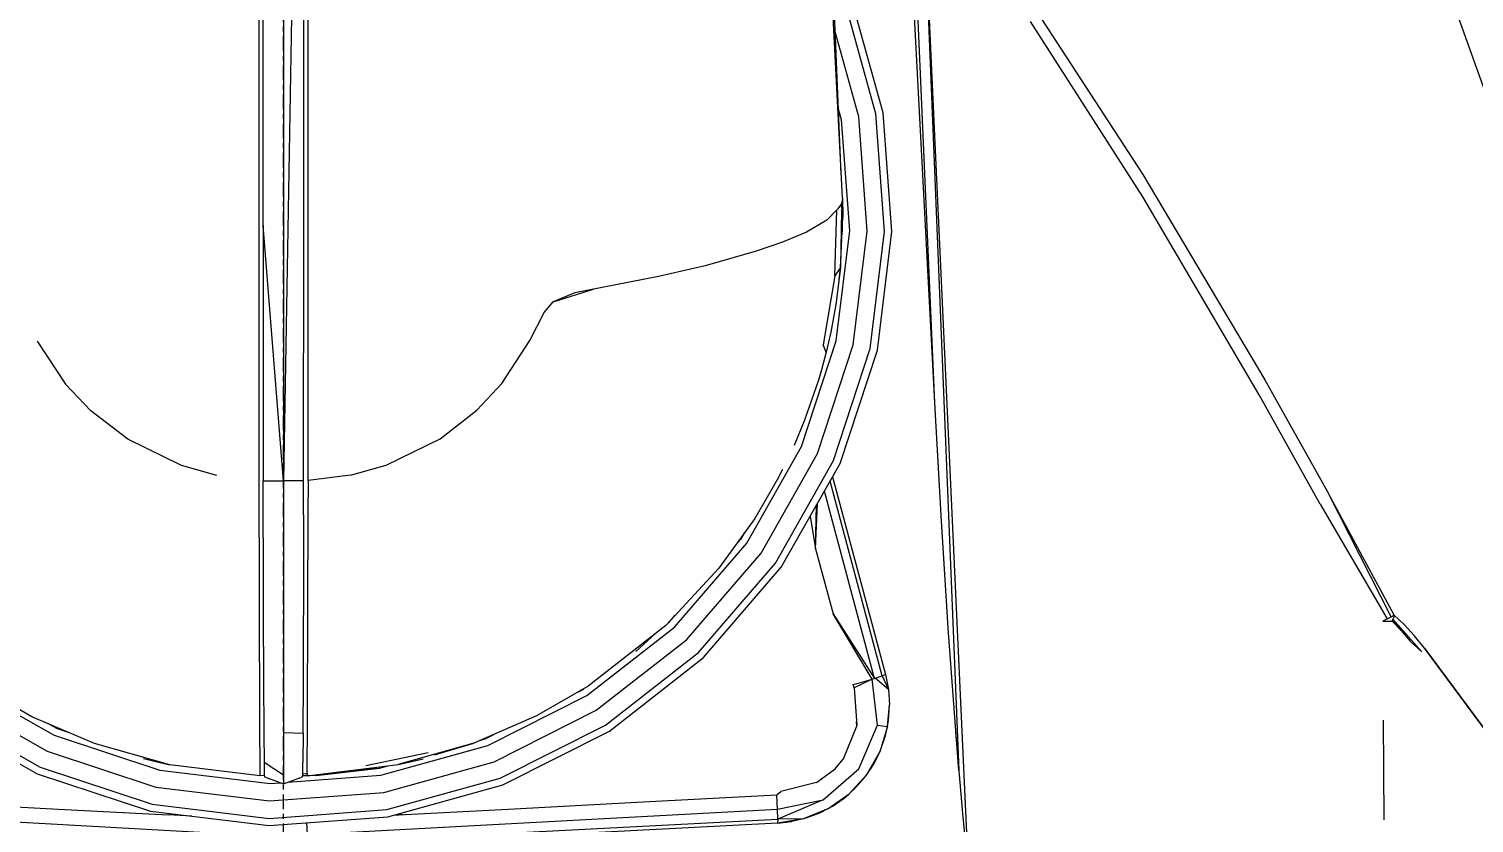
# Model space of a CAD drawing. Header units: millimetres. Extents: x -57554 to 16546, y 2142 to 98430.
# Drawn here: x -45721.2 to -45427.9, y 66260 to 66421.2 of the extents above; entities that cross this region are included whole.
import ezdxf

# ---------------------------------------------------------------- set-up
doc = ezdxf.new("R2010")
doc.units = ezdxf.units.MM
doc.linetypes.add('DXK_LINE_DOT3', pattern=[5.9187, 2.979, -0.9799, 0.9799, -0.9799])

msp = doc.modelspace()

# ---------------------------------------------------------------- linework, layer by layer
at = {"color": 1, "linetype": 'DXK_LINE_DOT3'}
msp.add_line((-45669.52, 61587.05), (-45669.52, 74087.05), dxfattribs=at)
at = {"color": 2, "linetype": 'Continuous'}
for p, q in [((-45669.52, 66672.95), (-45669.52, 66285.98)), ((-45665.53, 66560.27), (-45669.52, 66329.47)), ((-45537.32, 66345.29), (-45544.56, 66483.31)), ((-45444.65, 66461.41), (-45394.23, 66320.39)), ((-45556.09, 66386.91), (-45559.66, 66457.49)), ((-45556.33, 66391.65), (-45559.07, 66457.86)), ((-45537.32, 66345.29), (-45542.06, 66453.45)), ((-45530.5, 66249.95), (-45539.84, 66453.54)), ((-45539.84, 66453.54), (-45532.46, 66270.66)), ((-45674.55, 66433.09), (-45674.5, 66381.3)), ((-45673.64, 66381.27), (-45673.67, 66433.08)), ((-45665.39, 66381.27), (-45665.37, 66433.08)), ((-45664.53, 66381.3), (-45664.48, 66433.09)), ((-45549.29, 66403.91), (-45555.69, 66426.96)), ((-45547.85, 66404.16), (-45554.33, 66427.49)), ((-45518.99, 66428.24), (-45495.1, 66391.62)), ((-45495.12, 66387.12), (-45517.91, 66422.68)), ((-45552.78, 66403.3), (-45557.52, 66420.38)), ((-45556.26, 66402.7), (-45556.88, 66404.91)), ((-45547.52, 66380.05), (-45549.29, 66403.91)), ((-45546.05, 66380.02), (-45547.85, 66404.16)), ((-45554.58, 66380.22), (-45556.26, 66402.7)), ((-45551.05, 66380.14), (-45552.78, 66403.3)), ((-45495.1, 66391.62), (-45470.35, 66349.98)), ((-45556.13, 66386.33), (-45556.3, 66385.7)), ((-45556.09, 66386.91), (-45556.13, 66386.33)), ((-45556.09, 66386.91), (-45556.05, 66385.67)), ((-45471.49, 66346.92), (-45495.12, 66387.12)), ((-45557.06, 66384.58), (-45559.27, 66382.36)), ((-45557.2, 66384.43), (-45559.27, 66382.36)), ((-45557.62, 66371.09), (-45557.2, 66384.43)), ((-45557.2, 66384.43), (-45556.6, 66385.03)), ((-45556.3, 66385.7), (-45557.06, 66384.58)), ((-45557.06, 66384.58), (-45556.6, 66385.03)), ((-45556.6, 66385.03), (-45556.3, 66385.7)), ((-45556.28, 66384.34), (-45556.48, 66372.75)), ((-45556.48, 66372.75), (-45556.02, 66382.95)), ((-45556.08, 66383.65), (-45556.3, 66385.7)), ((-45556.08, 66383.65), (-45556.28, 66384.34)), ((-45556.02, 66382.95), (-45556.08, 66383.65)), ((-45556.05, 66385.67), (-45556.03, 66384.35)), ((-45556.03, 66384.35), (-45556.02, 66382.95)), ((-45674.5, 66381.3), (-45674.5, 66329.5)), ((-45669.52, 66329.47), (-45673.64, 66381.27)), ((-45673.64, 66381.27), (-45673.61, 66329.47)), ((-45665.42, 66329.47), (-45665.39, 66381.27)), ((-45664.54, 66329.51), (-45664.53, 66381.3)), ((-45563.36, 66379.93), (-45568.27, 66377.86)), ((-45559.27, 66382.36), (-45563.36, 66379.93)), ((-45559.27, 66382.36), (-45559.89, 66381.99)), ((-45557.33, 66357.85), (-45554.58, 66380.22)), ((-45556.19, 66379.1), (-45556.05, 66380.26)), ((-45556.05, 66380.26), (-45556.1, 66381)), ((-45553.88, 66357.08), (-45551.05, 66380.14)), ((-45550.43, 66356.31), (-45547.52, 66380.05)), ((-45549, 66355.99), (-45546.05, 66380.02)), ((-45568.27, 66377.86), (-45573.61, 66376.09)), ((-45573.61, 66376.09), (-45583.91, 66373.08)), ((-45583.91, 66373.08), (-45593.41, 66370.89)), ((-45556.48, 66372.75), (-45557.62, 66371.09)), ((-45556.48, 66372.75), (-45557.4, 66365.27)), ((-45556.82, 66369.55), (-45556.48, 66372.75)), ((-45614.76, 66365.76), (-45606.62, 66368.33)), ((-45593.41, 66370.89), (-45610.36, 66367.61)), ((-45557.62, 66371.09), (-45560.02, 66357.08)), ((-45616.61, 66363.62), (-45614.76, 66365.76)), ((-45610.36, 66367.61), (-45614.76, 66365.76)), ((-45557.4, 66365.27), (-45558.45, 66359.6)), ((-45619.5, 66357.94), (-45616.61, 66363.62)), ((-45558.45, 66359.6), (-45559.36, 66355.59)), ((-45719.48, 66357.83), (-45713.72, 66349.08)), ((-45625.19, 66349.23), (-45619.5, 66357.94)), ((-45564.38, 66336.45), (-45557.33, 66357.85)), ((-45561.15, 66335.02), (-45553.88, 66357.08)), ((-45559.37, 66355.56), (-45560.02, 66357.08)), ((-45559.36, 66355.59), (-45560.32, 66352.01)), ((-45557.91, 66333.59), (-45550.43, 66356.31)), ((-45556.57, 66332.99), (-45549, 66355.99)), ((-45560.32, 66352.01), (-45560.94, 66349.89)), ((-45560.22, 66352.38), (-45560.32, 66352.01)), ((-45713.72, 66349.08), (-45708.61, 66343.66)), ((-45630.29, 66343.79), (-45625.19, 66349.23)), ((-45560.94, 66349.89), (-45563.76, 66341.75)), ((-45470.35, 66349.98), (-45457.45, 66326.91)), ((-45535.98, 66321.28), (-45537.32, 66345.29)), ((-45459.17, 66324.73), (-45471.49, 66346.92)), ((-45701.11, 66337.89), (-45708.61, 66343.66)), ((-45637.75, 66338), (-45630.29, 66343.79)), ((-45563.76, 66341.75), (-45565.91, 66336.61)), ((-45690.22, 66332.56), (-45701.11, 66337.89)), ((-45648.67, 66332.61), (-45637.75, 66338)), ((-45575.47, 66316.83), (-45564.38, 66336.45)), ((-45572.58, 66314.8), (-45561.15, 66335.02)), ((-45569.69, 66312.76), (-45557.91, 66333.59)), ((-45568.49, 66311.92), (-45556.57, 66332.99)), ((-45683.04, 66330.56), (-45690.22, 66332.56)), ((-45655.89, 66330.58), (-45664.54, 66329.51)), ((-45655.89, 66330.58), (-45648.67, 66332.61)), ((-45569.06, 66330.13), (-45573.88, 66321.83)), ((-45569.06, 66330.13), (-45568.19, 66331.83)), ((-45558.09, 66330.29), (-45547.34, 66290.17)), ((-45674.5, 66329.5), (-45674.49, 66322.54)), ((-45673.61, 66329.47), (-45669.52, 66329.47)), ((-45673.61, 66322.49), (-45673.61, 66329.47)), ((-45665.42, 66329.47), (-45669.52, 66329.47)), ((-45665.42, 66322.53), (-45665.42, 66329.47)), ((-45664.54, 66329.51), (-45664.55, 66322.57)), ((-45549.59, 66289.36), (-45559.75, 66327.38)), ((-45548.05, 66289.85), (-45558.59, 66329.41)), ((-45561.58, 66315.68), (-45561.13, 66324.93)), ((-45561.58, 66315.68), (-45561.32, 66324.6)), ((-45459.17, 66324.73), (-45445.54, 66301.47)), ((-45444.1, 66302.16), (-45457.45, 66326.91)), ((-45444.73, 66301.87), (-45457.45, 66326.91)), ((-45444.12, 66302.17), (-45457.45, 66326.91)), ((-45674.49, 66322.54), (-45674.46, 66313.4)), ((-45673.6, 66313.34), (-45673.61, 66322.49)), ((-45665.42, 66322.53), (-45665.44, 66313.42)), ((-45664.55, 66322.57), (-45664.57, 66313.48)), ((-45573.88, 66321.83), (-45581.17, 66311.7)), ((-45562.63, 66322.28), (-45561.58, 66315.68)), ((-45534.55, 66298.58), (-45535.98, 66321.28)), ((-45576.67, 66317.67), (-45575.92, 66318.99)), ((-45590.18, 66299.75), (-45575.47, 66316.83)), ((-45577.91, 66316.24), (-45576.67, 66317.67)), ((-45561.58, 66315.68), (-45558, 66302.47)), ((-45674.46, 66313.4), (-45674.45, 66302.23)), ((-45673.59, 66302.16), (-45673.6, 66313.34)), ((-45665.44, 66313.42), (-45665.45, 66302.22)), ((-45664.59, 66302.29), (-45664.57, 66313.48)), ((-45587.74, 66297.19), (-45572.58, 66314.8)), ((-45585.3, 66294.63), (-45569.69, 66312.76)), ((-45581.17, 66311.7), (-45591.95, 66300.1)), ((-45584.29, 66293.57), (-45568.49, 66311.92)), ((-45674.45, 66302.23), (-45674.43, 66295.89)), ((-45673.57, 66296.14), (-45673.59, 66302.16)), ((-45665.46, 66296.14), (-45665.45, 66302.22)), ((-45664.6, 66295.82), (-45664.59, 66302.29)), ((-45591.53, 66300.55), (-45591.19, 66300.81)), ((-45591.19, 66300.81), (-45590.01, 66302.18)), ((-45550.08, 66289.21), (-45558, 66302.47)), ((-45558, 66302.47), (-45549.59, 66289.36)), ((-45445.54, 66301.47), (-45446.44, 66301)), ((-45446.44, 66301), (-45445.78, 66301)), ((-45445.78, 66301), (-45445.14, 66301)), ((-45445.54, 66301.47), (-45444.73, 66301.87)), ((-45445.14, 66301), (-45444.56, 66301)), ((-45444.73, 66301.87), (-45444.1, 66302.16)), ((-45444.37, 66301.37), (-45444.56, 66301)), ((-45442.73, 66299.11), (-45444.56, 66301)), ((-45444.56, 66301), (-45442.73, 66299.11)), ((-45444.21, 66301.76), (-45444.37, 66301.37)), ((-45442.73, 66299.11), (-45444.37, 66301.37)), ((-45444.37, 66301.37), (-45438.53, 66294.76)), ((-45444.1, 66302.16), (-45444.21, 66301.76)), ((-45444.11, 66302.16), (-45442.1, 66300.27)), ((-45442.1, 66300.27), (-45444.1, 66302.16)), ((-45607.94, 66285.87), (-45590.18, 66299.75)), ((-45591.95, 66300.1), (-45607.71, 66287.76)), ((-45598, 66294.84), (-45593.92, 66298.56)), ((-45532.46, 66270.66), (-45534.55, 66298.58)), ((-45442.73, 66299.11), (-45440.86, 66296.89)), ((-45440.05, 66298.04), (-45442.1, 66300.27)), ((-45437.94, 66295.5), (-45440.05, 66298.04)), ((-45437.95, 66295.49), (-45440.05, 66298.04)), ((-45674.43, 66295.89), (-45674.41, 66289.25)), ((-45673.57, 66295.81), (-45673.57, 66296.14)), ((-45673.57, 66295.81), (-45673.55, 66289.17)), ((-45665.48, 66289.01), (-45665.46, 66295.74)), ((-45665.46, 66295.74), (-45665.46, 66296.14)), ((-45664.62, 66289.1), (-45664.6, 66295.82)), ((-45606.04, 66282.89), (-45587.74, 66297.19)), ((-45440.86, 66296.89), (-45438.53, 66294.76)), ((-45421.68, 66273.54), (-45437.95, 66295.49)), ((-45437.94, 66295.5), (-45421.68, 66273.54)), ((-45604.15, 66279.9), (-45585.3, 66294.63)), ((-45603.36, 66278.67), (-45584.29, 66293.57)), ((-45674.41, 66289.25), (-45674.38, 66278.32)), ((-45673.55, 66289.17), (-45673.51, 66278.21)), ((-45665.53, 66278.21), (-45665.48, 66289.01)), ((-45664.66, 66278.33), (-45664.62, 66289.1)), ((-45550.08, 66289.21), (-45553.71, 66287.42)), ((-45552.89, 66288.42), (-45550.08, 66289.21)), ((-45550.08, 66289.21), (-45548.05, 66289.85)), ((-45548.99, 66279.84), (-45550.08, 66289.21)), ((-45546.73, 66287.09), (-45549.47, 66289.4)), ((-45547.34, 66290.17), (-45548.05, 66289.85)), ((-45548.05, 66289.85), (-45546.73, 66287.09)), ((-45547.34, 66290.17), (-45546.73, 66287.09)), ((-45735.64, 66288.91), (-45716.02, 66277.82)), ((-45720.55, 66281.58), (-45730.99, 66287.54)), ((-45607.71, 66287.76), (-45618.15, 66281.74)), ((-45609.64, 66286.65), (-45608.72, 66287.11)), ((-45608.72, 66287.11), (-45608.4, 66287.36)), ((-45553.91, 66288.12), (-45552.89, 66288.42)), ((-45553.71, 66287.42), (-45553.91, 66288.12)), ((-45553.71, 66287.42), (-45553.19, 66279.79)), ((-45546.73, 66287.09), (-45546.52, 66283.96)), ((-45739.71, 66283.12), (-45718.88, 66271.35)), ((-45737.68, 66286.02), (-45717.45, 66274.58)), ((-45669.52, 66285.97), (-45669.52, 66267.96)), ((-45628.06, 66275.72), (-45607.94, 66285.87)), ((-45546.92, 66279.58), (-45546.52, 66283.96)), ((-45546.73, 66280.82), (-45546.52, 66283.96)), ((-45740.55, 66281.93), (-45719.48, 66270.01)), ((-45707.86, 66276.13), (-45720.55, 66281.58)), ((-45618.15, 66281.74), (-45630.9, 66276.23)), ((-45626.78, 66272.43), (-45606.04, 66282.89)), ((-45553.19, 66279.79), (-45553.24, 66280.55)), ((-45546.92, 66279.58), (-45546.73, 66280.82)), ((-45446.13, 66260.64), (-45446.28, 66280.85)), ((-45717.06, 66280.07), (-45715.43, 66279.16)), ((-45716.02, 66277.82), (-45694.62, 66270.76)), ((-45715.43, 66279.16), (-45713.21, 66278.42)), ((-45674.38, 66278.32), (-45674.34, 66272.43)), ((-45673.51, 66278.21), (-45673.46, 66272.29)), ((-45669.52, 66278.41), (-45665.53, 66278.21)), ((-45665.53, 66278.21), (-45665.58, 66272.34)), ((-45664.7, 66272.48), (-45664.66, 66278.33)), ((-45628.59, 66277.09), (-45626.7, 66278.04)), ((-45625.51, 66269.13), (-45604.15, 66279.9)), ((-45624.98, 66267.76), (-45603.36, 66278.67)), ((-45553.19, 66279.79), (-45555.92, 66272.97)), ((-45552.78, 66271.03), (-45548.99, 66279.84)), ((-45548.99, 66279.84), (-45546.92, 66279.58)), ((-45546.92, 66279.58), (-45548.47, 66274.48)), ((-45548.35, 66274.77), (-45547.34, 66277.75)), ((-45547.34, 66277.75), (-45546.92, 66279.58)), ((-45533.11, 66278.43), (-45531.74, 66261.92)), ((-45717.45, 66274.58), (-45695.39, 66267.31)), ((-45692.6, 66271.83), (-45707.86, 66276.13)), ((-45652.8, 66271.7), (-45640.16, 66274.35)), ((-45649.77, 66269.7), (-45628.06, 66275.72)), ((-45630.9, 66276.23), (-45646.25, 66271.86)), ((-45638.87, 66273.87), (-45630.9, 66276.23)), ((-45629.46, 66276.85), (-45628.59, 66277.09)), ((-45551.11, 66269.85), (-45548.47, 66274.48)), ((-45549.74, 66271.96), (-45548.47, 66274.48)), ((-45548.47, 66274.48), (-45548.35, 66274.77)), ((-45697.95, 66273.08), (-45692.6, 66271.83)), ((-45694.62, 66272.3), (-45694.3, 66272.19)), ((-45694.3, 66272.19), (-45694.02, 66272.16)), ((-45674.3, 66269.55), (-45692.6, 66271.83)), ((-45674.34, 66272.43), (-45674.33, 66270.76)), ((-45669.52, 66269.72), (-45673.46, 66272.29)), ((-45673.46, 66272.29), (-45673.44, 66270.76)), ((-45665.59, 66270.76), (-45665.58, 66272.34)), ((-45664.74, 66269.55), (-45646.25, 66271.86)), ((-45664.71, 66270.75), (-45664.7, 66272.48)), ((-45650.03, 66271.14), (-45648.37, 66271.6)), ((-45649.17, 66266.21), (-45626.78, 66272.43)), ((-45646.25, 66271.86), (-45641.18, 66273.05)), ((-45557.57, 66271.01), (-45555.92, 66272.97)), ((-45555.92, 66272.97), (-45555.82, 66273.21)), ((-45551.11, 66269.85), (-45549.74, 66271.96)), ((-45719.48, 66270.01), (-45696.48, 66262.43)), ((-45718.88, 66271.35), (-45696.16, 66263.86)), ((-45694.62, 66270.76), (-45672.25, 66268.02)), ((-45674.33, 66270.76), (-45674.32, 66270.08)), ((-45674.32, 66270.08), (-45674.3, 66269.55)), ((-45674.31, 66269.74), (-45673.41, 66269.63)), ((-45673.44, 66270.76), (-45673.43, 66269.92)), ((-45673.43, 66269.92), (-45673.4, 66269.38)), ((-45673.4, 66269.38), (-45669.52, 66267.96)), ((-45669.52, 66267.96), (-45665.64, 66269.38)), ((-45668.61, 66268.29), (-45649.77, 66269.7)), ((-45665.64, 66269.38), (-45665.6, 66269.93)), ((-45664.74, 66269.55), (-45665.63, 66269.55)), ((-45665.6, 66269.93), (-45665.59, 66270.76)), ((-45665.6, 66269.98), (-45664.71, 66270.05)), ((-45664.71, 66270.09), (-45664.74, 66269.55)), ((-45662.92, 66269.65), (-45664.74, 66269.55)), ((-45664.71, 66270.09), (-45664.71, 66270.75)), ((-45662.92, 66269.65), (-45650.03, 66271.14)), ((-45655.16, 66270.75), (-45650.3, 66271.11)), ((-45648.56, 66262.73), (-45625.51, 66269.13)), ((-45561.36, 66268.24), (-45557.57, 66271.01)), ((-45560, 66264.7), (-45552.78, 66271.03)), ((-45551.11, 66269.85), (-45554.7, 66265.92)), ((-45553.55, 66266.99), (-45551.48, 66269.35)), ((-45551.48, 66269.35), (-45551.11, 66269.85)), ((-45695.39, 66267.31), (-45672.33, 66264.49)), ((-45672.33, 66264.49), (-45649.17, 66266.21)), ((-45672.25, 66268.02), (-45670.11, 66268.18)), ((-45648.31, 66261.29), (-45624.98, 66267.76)), ((-45597.83, 66264.23), (-45569.38, 66265.74)), ((-45569.38, 66265.74), (-45568.58, 66266.43)), ((-45569.25, 66262.85), (-45569.38, 66265.74)), ((-45561.36, 66268.24), (-45568.58, 66266.43)), ((-45559.07, 66262.87), (-45554.7, 66265.92)), ((-45555.75, 66265.05), (-45554.7, 66265.92)), ((-45554.42, 66266.22), (-45553.55, 66266.99)), ((-45769.78, 66262.85), (-45674.35, 66257.49)), ((-45741.21, 66264.23), (-45715.17, 66262.84)), ((-45715.17, 66262.84), (-45692.91, 66261.66)), ((-45696.16, 66263.86), (-45672.42, 66260.95)), ((-45672.42, 66260.95), (-45648.56, 66262.73)), ((-45664.7, 66257.65), (-45569.25, 66262.85)), ((-45646.14, 66261.66), (-45623.92, 66262.84)), ((-45623.92, 66262.84), (-45597.83, 66264.23)), ((-45569.25, 66262.85), (-45560, 66264.7)), ((-45569.21, 66260.76), (-45569.25, 66262.85)), ((-45560, 66264.7), (-45569.21, 66260.76)), ((-45559.07, 66262.87), (-45564, 66260.86)), ((-45559.07, 66262.87), (-45560.76, 66262.03)), ((-45558.16, 66263.39), (-45559.07, 66262.87)), ((-45558.16, 66263.39), (-45555.75, 66265.05)), ((-45696.48, 66262.43), (-45672.45, 66259.49)), ((-45688.12, 66261.41), (-45692.91, 66261.66)), ((-45672.45, 66259.49), (-45648.31, 66261.29)), ((-45664.83, 66260.06), (-45664.7, 66257.65)), ((-45664.57, 66255.82), (-45569.21, 66260.76)), ((-45647.17, 66261.61), (-45646.14, 66261.66)), ((-45645.37, 66261.7), (-45646.14, 66261.66)), ((-45569.27, 66259.99), (-45623.63, 66257.14)), ((-45564, 66260.86), (-45569.27, 66259.99)), ((-45569.21, 66260.76), (-45569.27, 66259.99)), ((-45569.27, 66259.99), (-45566.35, 66260.32)), ((-45564, 66260.86), (-45569.21, 66260.76)), ((-45564, 66260.86), (-45566.35, 66260.32)), ((-45563.5, 66261.01), (-45564, 66260.86)), ((-45560.76, 66262.03), (-45563.5, 66261.01)), ((-45531.74, 66261.92), (-45530.5, 66249.95))]:
    msp.add_line(p, q, dxfattribs=at)

doc.saveas('drawing.dxf')
